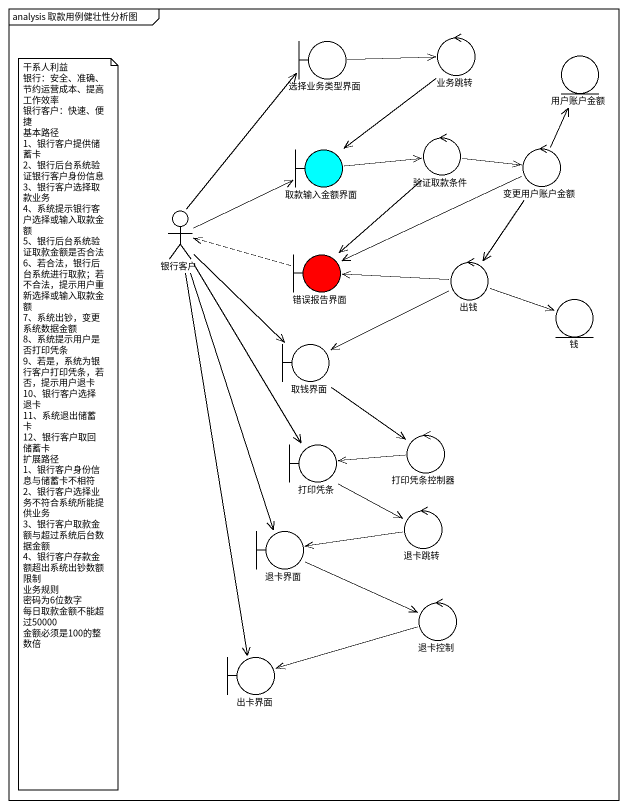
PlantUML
@startuml
mainframe analysis 取款用例健壮性分析图
boundary 选择业务类型界面
control 业务跳转
entity 用户账户金额
control 验证取款条件
boundary 取款输入金额界面 #00FFFF
control 变更用户账户金额
actor 银行客户
boundary 错误报告界面 #FF0000
control 出钱
entity 钱
boundary 取钱界面
boundary 打印凭条
control 打印凭条控制器
boundary 退卡界面
control 退卡跳转
control 退卡控制
boundary 出卡界面
选择业务类型界面 -right-> 业务跳转
业务跳转 --> 取款输入金额界面
验证取款条件 -right-> 变更用户账户金额
验证取款条件 --> 错误报告界面
取款输入金额界面 -right-> 验证取款条件
变更用户账户金额 -up-> 用户账户金额
变更用户账户金额 -left-> 错误报告界面
变更用户账户金额 --> 出钱
银行客户 -up-> 选择业务类型界面
银行客户 -right-> 取款输入金额界面
银行客户 --> 取钱界面
银行客户 --> 打印凭条
银行客户 --> 退卡界面
银行客户 --> 出卡界面
错误报告界面 .left.> 银行客户
出钱 -left-> 错误报告界面
出钱 -right-> 钱
出钱 -left-> 取钱界面
取钱界面 --> 打印凭条控制器
打印凭条 --> 退卡跳转
打印凭条控制器 -left-> 打印凭条
退卡界面 -right-> 退卡控制
退卡跳转 -left-> 退卡界面
退卡控制 -left-> 出卡界面
note as N1
  干系人利益
  银行：安全、准确、节约运营成本、提高工作效率
  银行客户：快速、便捷
  基本路径
  1、银行客户提供储蓄卡
  2、银行后台系统验证银行客户身份信息
  3、银行客户选择取款业务
  4、系统提示银行客户选择或输入取款金额
  5、银行后台系统验证取款金额是否合法
  6、若合法，银行后台系统进行取款；若不合法，提示用户重新选择或输入取款金额
  7、系统出钞，变更系统数据金额
  8、系统提示用户是否打印凭条
  9、若是，系统为银行客户打印凭条，若否，提示用户退卡
  10、银行客户选择退卡
  11、系统退出储蓄卡
  12、银行客户取回储蓄卡
  扩展路径
  1、银行客户身份信息与储蓄卡不相符
  2、银行客户选择业务不符合系统所能提供业务
  3、银行客户取款金额与超过系统后台数据金额
  4、银行客户存款金额超出系统出钞数额限制
  业务规则
  密码为6位数字
  每日取款金额不能超过50000
  金额必须是100的整数倍
end note
@enduml
